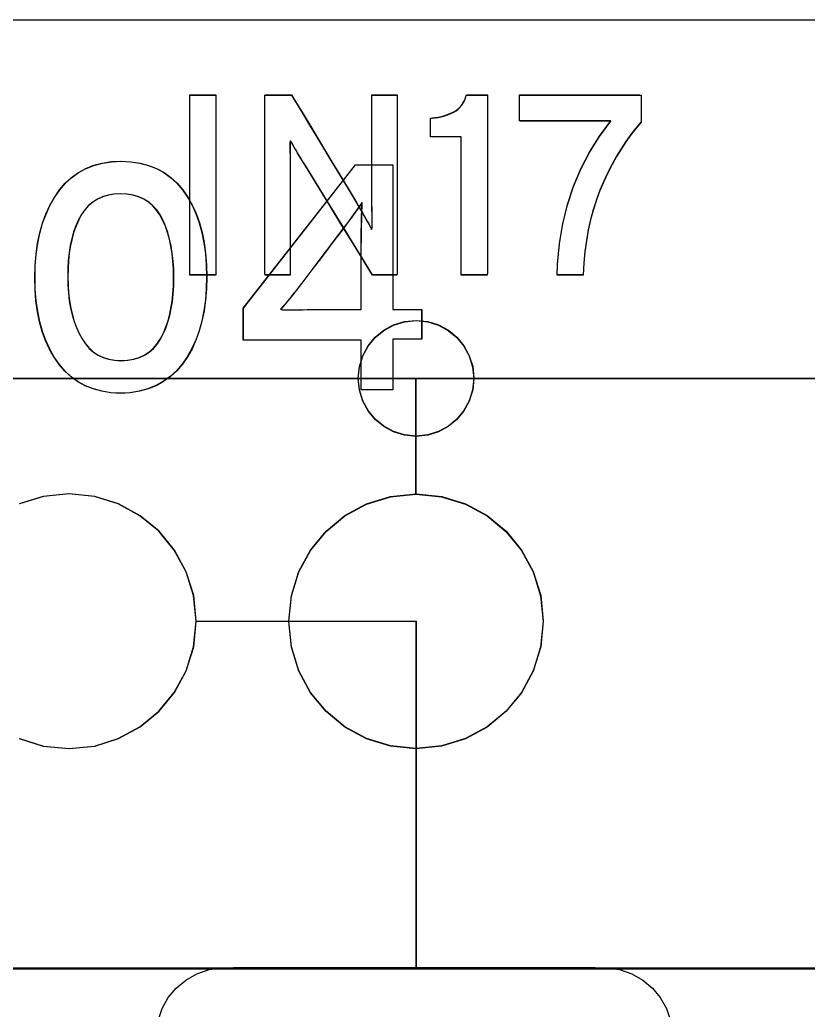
# Model space of a CAD drawing. Extents: x 1 to 47.7, y 0.2 to 35.
# Drawn here: x 39.8002 to 40.141, y 11.9169 to 12.3447 of the extents above; entities that cross this region are included whole.
import ezdxf

# ---------------------------------------------------------------- set-up
doc = ezdxf.new("R2010")
doc.units = 0
doc.header["$MEASUREMENT"] = 0
for name, color, linetype in [('5_1___24__TARGET_LEDS___12', 7, 'CONTINUOUS'), ('6_1__EMPTY_IO_BOARD_POSITI', 7, 'CONTINUOUS'), ('6_2___8__INDEPENDENT_INPUT', 7, 'CONTINUOUS'), ('6_3___8__OPTOISO_INDEPENDE', 7, 'CONTINUOUS'), ('6_4___24__OPTOISO_INDEPEND', 7, 'CONTINUOUS'), ('6_5___8__INDEPENDENT_INPUT', 7, 'CONTINUOUS'), ('6_6___8__INDEPENDENT_INPUT', 7, 'CONTINUOUS'), ('6_7___8__OPTOISO_INDEPENDE', 7, 'CONTINUOUS'), ('6_8___8__OPTOISO_INDEPENDE', 7, 'CONTINUOUS'), ('7_0_____DWG', 7, 'CONTINUOUS')]:
    doc.layers.add(name, color=color, linetype=linetype)

msp = doc.modelspace()

# ---------------------------------------------------------------- linework, layer by layer
at = {"layer": '5_1___24__TARGET_LEDS___12'}
for points in [[(39.87362, 12.2345), (39.87362, 12.31225), (39.8849, 12.31225), (39.8849, 12.2345), (39.87362, 12.2345)], [(39.67144, 12.1398), (39.67144, 12.18979), (39.97143, 12.18979)], [(39.97143, 12.1398), (39.97143, 12.18979), (40.27143, 12.18977)], [(39.97143, 12.0298), (39.97143, 11.93517)], [(41.34667, 11.93513), (41.22086, 11.93513), (41.09103, 11.93513), (40.95765, 11.93513), (40.82115, 11.93513), (40.68197, 11.93513), (40.54057, 11.93513), (40.25287, 11.93513), (39.96161, 11.93513), (39.67035, 11.93513), (39.38265, 11.93513)], [(39.86001, 11.91245), (39.86173, 11.91763), (39.86436, 11.92235), (39.86781, 11.92648), (39.87196, 11.92994), (39.87671, 11.93262), (39.88197, 11.93443), (39.88762, 11.93527), (39.8926, 11.93531), (39.90676, 11.93531), (39.92908, 11.93531), (39.9563, 11.93531), (39.98515, 11.93531), (40.01236, 11.93531), (40.03468, 11.93531), (40.04884, 11.93531), (40.05382, 11.93527), (40.05947, 11.93443), (40.06473, 11.93262), (40.06948, 11.92994), (40.07363, 11.92648), (40.07707, 11.92235), (40.0797, 11.91763), (40.08142, 11.91245)]]:
    msp.add_lwpolyline(points, dxfattribs=at)
for points in [[(39.95261, 12.2345), (39.95151, 12.23628), (39.94859, 12.24103), (39.94439, 12.24786), (39.93944, 12.2559), (39.9343, 12.26424), (39.92952, 12.27202), (39.92562, 12.27835), (39.92317, 12.28234), (39.92238, 12.28363), (39.92165, 12.28484), (39.92094, 12.28603), (39.92026, 12.28717), (39.9196, 12.28829), (39.91896, 12.28937), (39.91835, 12.29042), (39.91776, 12.29143), (39.9172, 12.29241), (39.91697, 12.29178), (39.91697, 12.28991), (39.91697, 12.28798), (39.91698, 12.28599), (39.91699, 12.28394), (39.91701, 12.28183), (39.91702, 12.27966), (39.91704, 12.27743), (39.91707, 12.27514), (39.91707, 12.27371), (39.91707, 12.2701), (39.91707, 12.26465), (39.91707, 12.25811), (39.91707, 12.2512), (39.91707, 12.24466), (39.91707, 12.23922), (39.91707, 12.2356), (39.91706, 12.2345), (39.91656, 12.2345), (39.91541, 12.2345), (39.91383, 12.2345), (39.912, 12.2345), (39.91013, 12.2345), (39.90841, 12.2345), (39.90705, 12.2345), (39.90625, 12.2345), (39.90611, 12.23505), (39.90611, 12.24009), (39.90611, 12.24925), (39.90611, 12.26114), (39.90611, 12.27433), (39.90611, 12.28743), (39.90611, 12.29901), (39.90611, 12.30767), (39.90611, 12.312), (39.90633, 12.31225), (39.90728, 12.31225), (39.90877, 12.31225), (39.91061, 12.31225), (39.91258, 12.31225), (39.91448, 12.31225), (39.91609, 12.31225), (39.91721, 12.31225), (39.91763, 12.31225), (39.91867, 12.31052), (39.92146, 12.3059), (39.92547, 12.29925), (39.93018, 12.29143), (39.93508, 12.28331), (39.93965, 12.27574), (39.94336, 12.26958), (39.9457, 12.2657), (39.9465, 12.26438), (39.94734, 12.26293), (39.94814, 12.26154), (39.94892, 12.26019), (39.94965, 12.2589), (39.95036, 12.25766), (39.95102, 12.25646), (39.95166, 12.25532), (39.95226, 12.25422), (39.95249, 12.25485), (39.95247, 12.25678), (39.95245, 12.25876), (39.95243, 12.26079), (39.95242, 12.26289), (39.95241, 12.26503), (39.9524, 12.26723), (39.95239, 12.26948), (39.95239, 12.27179), (39.95239, 12.27321), (39.95239, 12.27681), (39.95239, 12.28223), (39.95239, 12.28875), (39.95239, 12.29562), (39.95239, 12.30214), (39.95239, 12.30756), (39.95239, 12.31116), (39.9524, 12.31225), (39.95291, 12.31225), (39.95405, 12.31225), (39.95564, 12.31225), (39.95747, 12.31225), (39.95934, 12.31225), (39.96105, 12.31225), (39.96241, 12.31225), (39.96322, 12.31225), (39.96335, 12.3117), (39.96335, 12.30667), (39.96335, 12.2975), (39.96335, 12.28561), (39.96335, 12.27242), (39.96335, 12.25933), (39.96335, 12.24774), (39.96335, 12.23908), (39.96335, 12.23475), (39.96315, 12.2345), (39.96227, 12.2345), (39.96087, 12.2345), (39.95916, 12.2345), (39.95732, 12.2345), (39.95555, 12.2345), (39.95405, 12.2345), (39.953, 12.2345)], [(39.99102, 12.2345), (39.99102, 12.23679), (39.99102, 12.24285), (39.99102, 12.25154), (39.99102, 12.26169), (39.99102, 12.27213), (39.99102, 12.28169), (39.99102, 12.28921), (39.99102, 12.29353), (39.99089, 12.29413), (39.98992, 12.29413), (39.98824, 12.29413), (39.9861, 12.29413), (39.98376, 12.29413), (39.98149, 12.29413), (39.97954, 12.29413), (39.97819, 12.29413), (39.97767, 12.29413), (39.97767, 12.29444), (39.97767, 12.29525), (39.97767, 12.29642), (39.97767, 12.29779), (39.97767, 12.29919), (39.97767, 12.30048), (39.97767, 12.3015), (39.97767, 12.30208), (39.97837, 12.30222), (39.97972, 12.30237), (39.98102, 12.30258), (39.98228, 12.30284), (39.98349, 12.30315), (39.98465, 12.30352), (39.98577, 12.30393), (39.98684, 12.3044), (39.98786, 12.30492), (39.98881, 12.30549), (39.98967, 12.30613), (39.99045, 12.30685), (39.99114, 12.30766), (39.99174, 12.30854), (39.99226, 12.3095), (39.99269, 12.31054), (39.99304, 12.31166), (39.99327, 12.31225), (39.99393, 12.31225), (39.99508, 12.31225), (39.99655, 12.31225), (39.99814, 12.31225), (39.9997, 12.31225), (40.00103, 12.31225), (40.00196, 12.31225), (40.00231, 12.31225), (40.00231, 12.30927), (40.00231, 12.30136), (40.00231, 12.29003), (40.00231, 12.2768), (40.00231, 12.26319), (40.00231, 12.25072), (40.00231, 12.24091), (40.00231, 12.23528), (40.00219, 12.2345), (40.00138, 12.2345), (39.99995, 12.2345), (39.99814, 12.2345), (39.99617, 12.2345), (39.99425, 12.2345), (39.9926, 12.2345), (39.99145, 12.2345)], [(40.06878, 12.30048), (40.06649, 12.29783), (40.06427, 12.29501), (40.06214, 12.29205), (40.06008, 12.28893), (40.0581, 12.28565), (40.0562, 12.28222), (40.05437, 12.27864), (40.05263, 12.2749), (40.05096, 12.27099), (40.04944, 12.26692), (40.0481, 12.26271), (40.04693, 12.25836), (40.04593, 12.25386), (40.04511, 12.24923), (40.04447, 12.24446), (40.044, 12.23955), (40.0437, 12.2345), (40.04327, 12.2345), (40.04211, 12.2345), (40.04045, 12.2345), (40.03851, 12.2345), (40.03651, 12.2345), (40.03468, 12.2345), (40.03325, 12.2345), (40.03242, 12.2345), (40.03255, 12.23908), (40.03345, 12.24797), (40.03492, 12.25654), (40.03695, 12.26478), (40.03955, 12.27268), (40.04272, 12.28025), (40.04646, 12.28749), (40.05077, 12.2944), (40.05564, 12.30097), (40.05413, 12.30097), (40.05011, 12.30097), (40.04436, 12.30097), (40.03764, 12.30097), (40.03073, 12.30097), (40.0244, 12.30097), (40.01942, 12.30097), (40.01656, 12.30097), (40.01617, 12.30108), (40.01617, 12.3019), (40.01617, 12.30332), (40.01617, 12.30513), (40.01617, 12.30711), (40.01617, 12.30903), (40.01617, 12.31067), (40.01617, 12.31182), (40.01617, 12.31225), (40.01818, 12.31225), (40.02354, 12.31225), (40.0312, 12.31225), (40.04016, 12.31225), (40.04936, 12.31225), (40.0578, 12.31225), (40.06444, 12.31225), (40.06826, 12.31225), (40.06878, 12.31213), (40.06878, 12.31128), (40.06878, 12.30979), (40.06878, 12.30791), (40.06878, 12.30585), (40.06878, 12.30385), (40.06878, 12.30213), (40.06878, 12.30093)], [(39.99645, 12.18979), (39.99594, 12.18475), (39.99448, 12.18005), (39.99217, 12.17581), (39.98912, 12.17211), (39.98542, 12.16906), (39.98118, 12.16675), (39.97649, 12.1653), (39.97146, 12.16479), (39.96642, 12.1653), (39.96172, 12.16675), (39.95747, 12.16906), (39.95377, 12.17211), (39.95072, 12.17581), (39.94841, 12.18005), (39.94696, 12.18475), (39.94645, 12.18979), (39.94696, 12.19482), (39.94841, 12.19952), (39.95072, 12.20376), (39.95377, 12.20746), (39.95747, 12.21051), (39.96172, 12.21282), (39.96642, 12.21427), (39.97146, 12.21478), (39.97649, 12.21427), (39.98118, 12.21282), (39.98542, 12.21051), (39.98912, 12.20746), (39.99217, 12.20376), (39.99448, 12.19952), (39.99594, 12.19482)], [(40.02645, 12.08482), (40.02533, 12.07373), (40.02213, 12.06341), (40.01706, 12.05406), (40.01035, 12.04592), (40.00221, 12.0392), (39.99286, 12.03413), (39.98253, 12.03092), (39.97143, 12.0298), (39.96035, 12.03092), (39.95003, 12.03413), (39.94069, 12.0392), (39.93255, 12.04592), (39.92584, 12.05406), (39.92077, 12.06341), (39.91757, 12.07373), (39.91645, 12.08482), (39.91757, 12.0959), (39.92077, 12.10622), (39.92584, 12.11556), (39.93255, 12.12369), (39.94069, 12.13041), (39.95003, 12.13548), (39.96035, 12.13869), (39.97143, 12.1398), (39.98253, 12.13869), (39.99286, 12.13548), (40.00221, 12.13041), (40.01035, 12.12369), (40.01706, 12.11556), (40.02213, 12.10622), (40.02533, 12.0959)]]:
    msp.add_lwpolyline(points, close=True, dxfattribs=at)
at = {"layer": '6_1__EMPTY_IO_BOARD_POSITI'}
msp.add_lwpolyline([(39.41772, 11.93472), (39.6197, 11.93472), (40.02874, 11.93472), (40.43638, 11.93472), (40.6366, 11.93472), (40.8328, 11.93472), (41.02374, 11.93472), (41.2082, 11.93472), (41.29762, 11.93472)], dxfattribs=at)
at = {"layer": '6_2___8__INDEPENDENT_INPUT'}
for points in [[(39.881, 12.2337), (39.88086, 12.22856), (39.88047, 12.22365), (39.87982, 12.21898), (39.87891, 12.21455), (39.87774, 12.21035), (39.87631, 12.2064), (39.87462, 12.20268), (39.87267, 12.19921), (39.87045, 12.19598), (39.86798, 12.19309), (39.86526, 12.19059), (39.86229, 12.18845), (39.85907, 12.18669), (39.85561, 12.1853), (39.8519, 12.18429), (39.84794, 12.18365), (39.84374, 12.18338), (39.83957, 12.18365), (39.83566, 12.18428), (39.83198, 12.18529), (39.82855, 12.18666), (39.82537, 12.1884), (39.82242, 12.19052), (39.81973, 12.193), (39.81727, 12.19586), (39.81506, 12.19904), (39.81311, 12.20247), (39.81142, 12.20614), (39.80999, 12.21007), (39.80882, 12.21424), (39.80791, 12.21866), (39.80726, 12.22334), (39.80687, 12.22826), (39.80674, 12.23343), (39.80687, 12.23859), (39.80726, 12.24352), (39.80793, 12.2482), (39.80885, 12.25264), (39.81004, 12.25684), (39.81149, 12.2608), (39.81321, 12.26452), (39.81518, 12.268), (39.81742, 12.27123), (39.8199, 12.27413), (39.82262, 12.27663), (39.82559, 12.27876), (39.82879, 12.28051), (39.83223, 12.28188), (39.83591, 12.28286), (39.83983, 12.28346), (39.84399, 12.28368), (39.8482, 12.28344), (39.85215, 12.28282), (39.85585, 12.28183), (39.8593, 12.28047), (39.8625, 12.27874), (39.86545, 12.27664), (39.86815, 12.27418), (39.87059, 12.27134), (39.87278, 12.26816), (39.8747, 12.26472), (39.87637, 12.26103), (39.87778, 12.25709), (39.87894, 12.25291), (39.87984, 12.24848), (39.88048, 12.2438), (39.88087, 12.23888)], [(39.86675, 12.23343), (39.86668, 12.23705), (39.86646, 12.24051), (39.8661, 12.24383), (39.86559, 12.24699), (39.86493, 12.25), (39.86413, 12.25285), (39.86319, 12.25556), (39.86209, 12.25811), (39.86083, 12.26048), (39.85937, 12.26259), (39.85772, 12.26441), (39.85587, 12.26597), (39.85383, 12.26724), (39.8516, 12.26824), (39.84917, 12.26897), (39.84655, 12.26941), (39.84374, 12.26959), (39.84097, 12.26942), (39.83839, 12.26897), (39.836, 12.26826), (39.83379, 12.26727), (39.83178, 12.26601), (39.82996, 12.26448), (39.82833, 12.26268), (39.82689, 12.2606), (39.82562, 12.25827), (39.8245, 12.25578), (39.82354, 12.25311), (39.82273, 12.25029), (39.82207, 12.2473), (39.82157, 12.24415), (39.82122, 12.24083), (39.82102, 12.23735), (39.82098, 12.2337), (39.82105, 12.2301), (39.82128, 12.22666), (39.82166, 12.22337), (39.8222, 12.22024), (39.82288, 12.21726), (39.82372, 12.21445), (39.82472, 12.21178), (39.82587, 12.20928), (39.82715, 12.20689), (39.82861, 12.20471), (39.83025, 12.20282), (39.83208, 12.20121), (39.83409, 12.1999), (39.83629, 12.19886), (39.83867, 12.19812), (39.84124, 12.19766), (39.84399, 12.19748), (39.84681, 12.19766), (39.84942, 12.19811), (39.85184, 12.19885), (39.85406, 12.19987), (39.85609, 12.20117), (39.85791, 12.20275), (39.85955, 12.20462), (39.86098, 12.20677), (39.86221, 12.20913), (39.86328, 12.21161), (39.8642, 12.21424), (39.86498, 12.21704), (39.86562, 12.22), (39.86611, 12.22312), (39.86647, 12.2264), (39.86668, 12.22983)], [(39.94819, 12.26577), (39.9474, 12.26464), (39.94655, 12.26345), (39.94564, 12.26219), (39.94468, 12.26087), (39.94366, 12.25948), (39.94258, 12.25802), (39.94145, 12.25651), (39.94025, 12.25492), (39.93949, 12.25391), (39.93807, 12.25204), (39.93569, 12.24891), (39.93272, 12.24499), (39.92952, 12.24076), (39.92644, 12.2367), (39.92386, 12.23329), (39.92213, 12.23101), (39.92143, 12.2301), (39.92027, 12.22858), (39.91913, 12.22712), (39.91803, 12.22573), (39.91696, 12.2244), (39.91592, 12.22314), (39.91491, 12.22195), (39.91394, 12.22082), (39.913, 12.21975), (39.91384, 12.21946), (39.91544, 12.21946), (39.91711, 12.21947), (39.91885, 12.21948), (39.92065, 12.2195), (39.92251, 12.21952), (39.92444, 12.21954), (39.92643, 12.21957), (39.92796, 12.21959), (39.92914, 12.21959), (39.93149, 12.21959), (39.93461, 12.21959), (39.9381, 12.21959), (39.94156, 12.21959), (39.94459, 12.21959), (39.9468, 12.21959), (39.94778, 12.21959), (39.94779, 12.22041), (39.94779, 12.22312), (39.94779, 12.22717), (39.94779, 12.23198), (39.94779, 12.23701), (39.94779, 12.24166), (39.94779, 12.24539), (39.94779, 12.24761), (39.94781, 12.24903), (39.94785, 12.25141), (39.94789, 12.25372), (39.94793, 12.25594), (39.94798, 12.25807), (39.94803, 12.26012), (39.94808, 12.26209), (39.94813, 12.26397)]]:
    msp.add_lwpolyline(points, close=True, dxfattribs=at)
for points in [[(39.96149, 12.20678), (39.96149, 12.18494), (39.94779, 12.18494), (39.94779, 12.20631), (39.89682, 12.20631), (39.89682, 12.22021), (39.94534, 12.28212), (39.96149, 12.28212), (39.96149, 12.21959), (39.97396, 12.21959), (39.97396, 12.20678), (39.96149, 12.20678)], [(39.80004, 12.03424), (39.81036, 12.03103), (39.82144, 12.02991), (39.83252, 12.03103), (39.84285, 12.03424), (39.8522, 12.03931), (39.86034, 12.04602), (39.86706, 12.05416), (39.87213, 12.0635), (39.87533, 12.07383), (39.87645, 12.08491), (39.87533, 12.096), (39.87213, 12.10633), (39.86706, 12.11567), (39.86034, 12.12381), (39.8522, 12.13052), (39.84285, 12.13559), (39.83252, 12.1388), (39.82144, 12.13991), (39.81036, 12.1388), (39.80004, 12.13559)], [(39.87645, 12.08491), (39.97145, 12.08491), (39.97145, 11.93527)], [(41.34667, 11.93513), (41.22086, 11.93513), (41.09103, 11.93513), (40.95765, 11.93513), (40.82115, 11.93513), (40.68197, 11.93513), (40.54057, 11.93513), (40.25287, 11.93513), (39.96161, 11.93513), (39.67035, 11.93513), (39.38265, 11.93513)], [(39.86001, 11.91245), (39.86173, 11.91763), (39.86436, 11.92235), (39.86781, 11.92648), (39.87196, 11.92994), (39.87671, 11.93262), (39.88197, 11.93443), (39.88762, 11.93527), (39.8926, 11.93531), (39.90676, 11.93531), (39.92908, 11.93531), (39.9563, 11.93531), (39.98515, 11.93531), (40.01236, 11.93531), (40.03468, 11.93531), (40.04884, 11.93531), (40.05382, 11.93527), (40.05947, 11.93443), (40.06473, 11.93262), (40.06948, 11.92994), (40.07363, 11.92648), (40.07707, 11.92235), (40.0797, 11.91763), (40.08142, 11.91245)]]:
    msp.add_lwpolyline(points, dxfattribs=at)
at = {"layer": '6_3___8__OPTOISO_INDEPENDE'}
for points in [[(39.881, 12.2337), (39.88086, 12.22856), (39.88047, 12.22365), (39.87982, 12.21898), (39.87891, 12.21455), (39.87774, 12.21035), (39.87631, 12.2064), (39.87462, 12.20268), (39.87267, 12.19921), (39.87045, 12.19598), (39.86798, 12.19309), (39.86526, 12.19059), (39.86229, 12.18845), (39.85907, 12.18669), (39.85561, 12.1853), (39.8519, 12.18429), (39.84794, 12.18365), (39.84374, 12.18338), (39.83957, 12.18365), (39.83566, 12.18428), (39.83198, 12.18529), (39.82855, 12.18666), (39.82537, 12.1884), (39.82242, 12.19052), (39.81973, 12.193), (39.81727, 12.19586), (39.81506, 12.19904), (39.81311, 12.20247), (39.81142, 12.20614), (39.80999, 12.21007), (39.80882, 12.21424), (39.80791, 12.21866), (39.80726, 12.22334), (39.80687, 12.22826), (39.80674, 12.23343), (39.80687, 12.23859), (39.80726, 12.24352), (39.80793, 12.2482), (39.80885, 12.25264), (39.81004, 12.25684), (39.81149, 12.2608), (39.81321, 12.26452), (39.81518, 12.268), (39.81742, 12.27123), (39.8199, 12.27413), (39.82262, 12.27663), (39.82559, 12.27876), (39.82879, 12.28051), (39.83223, 12.28188), (39.83591, 12.28286), (39.83983, 12.28346), (39.84399, 12.28368), (39.8482, 12.28344), (39.85215, 12.28282), (39.85585, 12.28183), (39.8593, 12.28047), (39.8625, 12.27874), (39.86545, 12.27664), (39.86815, 12.27418), (39.87059, 12.27134), (39.87278, 12.26816), (39.8747, 12.26472), (39.87637, 12.26103), (39.87778, 12.25709), (39.87894, 12.25291), (39.87984, 12.24848), (39.88048, 12.2438), (39.88087, 12.23888)], [(39.86675, 12.23343), (39.86668, 12.23705), (39.86646, 12.24051), (39.8661, 12.24383), (39.86559, 12.24699), (39.86493, 12.25), (39.86413, 12.25285), (39.86319, 12.25556), (39.86209, 12.25811), (39.86083, 12.26048), (39.85937, 12.26259), (39.85772, 12.26441), (39.85587, 12.26597), (39.85383, 12.26724), (39.8516, 12.26824), (39.84917, 12.26897), (39.84655, 12.26941), (39.84374, 12.26959), (39.84097, 12.26942), (39.83839, 12.26897), (39.836, 12.26826), (39.83379, 12.26727), (39.83178, 12.26601), (39.82996, 12.26448), (39.82833, 12.26268), (39.82689, 12.2606), (39.82562, 12.25827), (39.8245, 12.25578), (39.82354, 12.25311), (39.82273, 12.25029), (39.82207, 12.2473), (39.82157, 12.24415), (39.82122, 12.24083), (39.82102, 12.23735), (39.82098, 12.2337), (39.82105, 12.2301), (39.82128, 12.22666), (39.82166, 12.22337), (39.8222, 12.22024), (39.82288, 12.21726), (39.82372, 12.21445), (39.82472, 12.21178), (39.82587, 12.20928), (39.82715, 12.20689), (39.82861, 12.20471), (39.83025, 12.20282), (39.83208, 12.20121), (39.83409, 12.1999), (39.83629, 12.19886), (39.83867, 12.19812), (39.84124, 12.19766), (39.84399, 12.19748), (39.84681, 12.19766), (39.84942, 12.19811), (39.85184, 12.19885), (39.85406, 12.19987), (39.85609, 12.20117), (39.85791, 12.20275), (39.85955, 12.20462), (39.86098, 12.20677), (39.86221, 12.20913), (39.86328, 12.21161), (39.8642, 12.21424), (39.86498, 12.21704), (39.86562, 12.22), (39.86611, 12.22312), (39.86647, 12.2264), (39.86668, 12.22983)], [(39.94819, 12.26577), (39.9474, 12.26464), (39.94655, 12.26345), (39.94564, 12.26219), (39.94468, 12.26087), (39.94366, 12.25948), (39.94258, 12.25802), (39.94145, 12.25651), (39.94025, 12.25492), (39.93949, 12.25391), (39.93807, 12.25204), (39.93569, 12.24891), (39.93272, 12.24499), (39.92952, 12.24076), (39.92644, 12.2367), (39.92386, 12.23329), (39.92213, 12.23101), (39.92143, 12.2301), (39.92027, 12.22858), (39.91913, 12.22712), (39.91803, 12.22573), (39.91696, 12.2244), (39.91592, 12.22314), (39.91491, 12.22195), (39.91394, 12.22082), (39.913, 12.21975), (39.91384, 12.21946), (39.91544, 12.21946), (39.91711, 12.21947), (39.91885, 12.21948), (39.92065, 12.2195), (39.92251, 12.21952), (39.92444, 12.21954), (39.92643, 12.21957), (39.92796, 12.21959), (39.92914, 12.21959), (39.93149, 12.21959), (39.93461, 12.21959), (39.9381, 12.21959), (39.94156, 12.21959), (39.94459, 12.21959), (39.9468, 12.21959), (39.94778, 12.21959), (39.94779, 12.22041), (39.94779, 12.22312), (39.94779, 12.22717), (39.94779, 12.23198), (39.94779, 12.23701), (39.94779, 12.24166), (39.94779, 12.24539), (39.94779, 12.24761), (39.94781, 12.24903), (39.94785, 12.25141), (39.94789, 12.25372), (39.94793, 12.25594), (39.94798, 12.25807), (39.94803, 12.26012), (39.94808, 12.26209), (39.94813, 12.26397)]]:
    msp.add_lwpolyline(points, close=True, dxfattribs=at)
for points in [[(39.96149, 12.20678), (39.96149, 12.18494), (39.94779, 12.18494), (39.94779, 12.20631), (39.89682, 12.20631), (39.89682, 12.22021), (39.94534, 12.28212), (39.96149, 12.28212), (39.96149, 12.21959), (39.97396, 12.21959), (39.97396, 12.20678), (39.96149, 12.20678)], [(39.80004, 12.03424), (39.81036, 12.03103), (39.82144, 12.02991), (39.83252, 12.03103), (39.84285, 12.03424), (39.8522, 12.03931), (39.86034, 12.04602), (39.86706, 12.05416), (39.87213, 12.0635), (39.87533, 12.07383), (39.87645, 12.08491), (39.87533, 12.096), (39.87213, 12.10633), (39.86706, 12.11567), (39.86034, 12.12381), (39.8522, 12.13052), (39.84285, 12.13559), (39.83252, 12.1388), (39.82144, 12.13991), (39.81036, 12.1388), (39.80004, 12.13559)], [(39.87645, 12.08491), (39.97145, 12.08491), (39.97145, 11.93527)], [(41.34667, 11.93513), (41.22086, 11.93513), (41.09103, 11.93513), (40.95765, 11.93513), (40.82115, 11.93513), (40.68197, 11.93513), (40.54057, 11.93513), (40.25287, 11.93513), (39.96161, 11.93513), (39.67035, 11.93513), (39.38265, 11.93513)], [(39.86001, 11.91245), (39.86173, 11.91763), (39.86436, 11.92235), (39.86781, 11.92648), (39.87196, 11.92994), (39.87671, 11.93262), (39.88197, 11.93443), (39.88762, 11.93527), (39.8926, 11.93531), (39.90676, 11.93531), (39.92908, 11.93531), (39.9563, 11.93531), (39.98515, 11.93531), (40.01236, 11.93531), (40.03468, 11.93531), (40.04884, 11.93531), (40.05382, 11.93527), (40.05947, 11.93443), (40.06473, 11.93262), (40.06948, 11.92994), (40.07363, 11.92648), (40.07707, 11.92235), (40.0797, 11.91763), (40.08142, 11.91245)]]:
    msp.add_lwpolyline(points, dxfattribs=at)
at = {"layer": '6_4___24__OPTOISO_INDEPEND'}
for points in [[(39.87363, 12.23463), (39.87363, 12.31238), (39.88491, 12.31238), (39.88491, 12.23463), (39.87363, 12.23463)], [(39.67145, 12.13994), (39.67145, 12.18992), (39.97145, 12.18992)], [(39.97145, 12.13994), (39.97145, 12.18992), (40.27144, 12.1899)], [(39.97145, 12.02994), (39.97145, 11.93527)], [(41.34667, 11.93513), (41.22086, 11.93513), (41.09103, 11.93513), (40.95765, 11.93513), (40.82115, 11.93513), (40.68197, 11.93513), (40.54057, 11.93513), (40.25287, 11.93513), (39.96161, 11.93513), (39.67035, 11.93513), (39.38265, 11.93513)], [(39.86001, 11.91245), (39.86173, 11.91763), (39.86436, 11.92235), (39.86781, 11.92648), (39.87196, 11.92994), (39.87671, 11.93262), (39.88197, 11.93443), (39.88762, 11.93527), (39.8926, 11.93531), (39.90676, 11.93531), (39.92908, 11.93531), (39.9563, 11.93531), (39.98515, 11.93531), (40.01236, 11.93531), (40.03468, 11.93531), (40.04884, 11.93531), (40.05382, 11.93527), (40.05947, 11.93443), (40.06473, 11.93262), (40.06948, 11.92994), (40.07363, 11.92648), (40.07707, 11.92235), (40.0797, 11.91763), (40.08142, 11.91245)]]:
    msp.add_lwpolyline(points, dxfattribs=at)
for points in [[(39.95262, 12.23463), (39.95153, 12.23641), (39.94861, 12.24116), (39.9444, 12.24799), (39.93946, 12.25602), (39.93432, 12.26437), (39.92953, 12.27215), (39.92564, 12.27848), (39.92318, 12.28247), (39.92239, 12.28375), (39.92166, 12.28497), (39.92095, 12.28615), (39.92027, 12.2873), (39.91961, 12.28842), (39.91898, 12.2895), (39.91836, 12.29054), (39.91778, 12.29156), (39.91721, 12.29253), (39.91698, 12.2919), (39.91698, 12.29003), (39.91699, 12.2881), (39.91699, 12.28611), (39.917, 12.28406), (39.91702, 12.28196), (39.91704, 12.27979), (39.91706, 12.27756), (39.91708, 12.27527), (39.91709, 12.27384), (39.91709, 12.27022), (39.91709, 12.26478), (39.91709, 12.25824), (39.91709, 12.25133), (39.91709, 12.24479), (39.91709, 12.23934), (39.91709, 12.23573), (39.91708, 12.23463), (39.91657, 12.23463), (39.91543, 12.23463), (39.91384, 12.23463), (39.91201, 12.23463), (39.91014, 12.23463), (39.90843, 12.23463), (39.90707, 12.23463), (39.90626, 12.23463), (39.90613, 12.23518), (39.90613, 12.24022), (39.90613, 12.24938), (39.90613, 12.26127), (39.90613, 12.27446), (39.90613, 12.28755), (39.90613, 12.29914), (39.90613, 12.3078), (39.90613, 12.31213), (39.90635, 12.31238), (39.90729, 12.31238), (39.90878, 12.31238), (39.91062, 12.31238), (39.91259, 12.31238), (39.91449, 12.31238), (39.9161, 12.31238), (39.91722, 12.31238), (39.91764, 12.31238), (39.91869, 12.31065), (39.92147, 12.30603), (39.92548, 12.29938), (39.9302, 12.29156), (39.9351, 12.28344), (39.93966, 12.27587), (39.94338, 12.26971), (39.94572, 12.26583), (39.94651, 12.2645), (39.94735, 12.26306), (39.94816, 12.26167), (39.94893, 12.26032), (39.94967, 12.25903), (39.95037, 12.25779), (39.95104, 12.25659), (39.95167, 12.25545), (39.95227, 12.25436), (39.9525, 12.25498), (39.95248, 12.25691), (39.95246, 12.25889), (39.95245, 12.26093), (39.95243, 12.26302), (39.95242, 12.26516), (39.95241, 12.26736), (39.95241, 12.26961), (39.95241, 12.27192), (39.95241, 12.27335), (39.95241, 12.27695), (39.95241, 12.28237), (39.95241, 12.28888), (39.95241, 12.29576), (39.95241, 12.30227), (39.95241, 12.30769), (39.95241, 12.31129), (39.95241, 12.31238), (39.95292, 12.31238), (39.95407, 12.31238), (39.95565, 12.31238), (39.95748, 12.31238), (39.95935, 12.31238), (39.96107, 12.31238), (39.96242, 12.31238), (39.96323, 12.31238), (39.96337, 12.31183), (39.96337, 12.30679), (39.96337, 12.29763), (39.96337, 12.28574), (39.96337, 12.27255), (39.96337, 12.25946), (39.96337, 12.24787), (39.96337, 12.23921), (39.96337, 12.23488), (39.96316, 12.23463), (39.96228, 12.23463), (39.96089, 12.23463), (39.95917, 12.23463), (39.95734, 12.23463), (39.95557, 12.23463), (39.95406, 12.23463), (39.95302, 12.23463)], [(39.99103, 12.23463), (39.99103, 12.23691), (39.99103, 12.24298), (39.99103, 12.25167), (39.99103, 12.26182), (39.99103, 12.27225), (39.99103, 12.28182), (39.99103, 12.28934), (39.99103, 12.29366), (39.9909, 12.29426), (39.98993, 12.29426), (39.98825, 12.29426), (39.98611, 12.29426), (39.98377, 12.29426), (39.9815, 12.29426), (39.97956, 12.29426), (39.9782, 12.29426), (39.97769, 12.29426), (39.97769, 12.29456), (39.97769, 12.29538), (39.97769, 12.29655), (39.97769, 12.29792), (39.97769, 12.29932), (39.97769, 12.30061), (39.97769, 12.30162), (39.97769, 12.30221), (39.97838, 12.30234), (39.97973, 12.3025), (39.98103, 12.30271), (39.98229, 12.30297), (39.9835, 12.30328), (39.98466, 12.30365), (39.98578, 12.30406), (39.98685, 12.30453), (39.98787, 12.30505), (39.98882, 12.30562), (39.98968, 12.30626), (39.99046, 12.30698), (39.99115, 12.30779), (39.99176, 12.30867), (39.99227, 12.30963), (39.99271, 12.31067), (39.99305, 12.31179), (39.99328, 12.31238), (39.99394, 12.31238), (39.9951, 12.31238), (39.99656, 12.31238), (39.99816, 12.31238), (39.99971, 12.31238), (40.00104, 12.31238), (40.00197, 12.31238), (40.00232, 12.31238), (40.00232, 12.3094), (40.00232, 12.30149), (40.00232, 12.29016), (40.00232, 12.27693), (40.00232, 12.26332), (40.00232, 12.25085), (40.00232, 12.24104), (40.00232, 12.23541), (40.00221, 12.23463), (40.00139, 12.23463), (39.99997, 12.23463), (39.99816, 12.23463), (39.99618, 12.23463), (39.99426, 12.23463), (39.99261, 12.23463), (39.99147, 12.23463)], [(40.06879, 12.30061), (40.0665, 12.29795), (40.06429, 12.29514), (40.06215, 12.29218), (40.06009, 12.28906), (40.05811, 12.28578), (40.05621, 12.28235), (40.05439, 12.27877), (40.05264, 12.27503), (40.05097, 12.27112), (40.04945, 12.26705), (40.04811, 12.26283), (40.04694, 12.25848), (40.04594, 12.25399), (40.04512, 12.24936), (40.04448, 12.24459), (40.04401, 12.23968), (40.04371, 12.23463), (40.04328, 12.23463), (40.04212, 12.23463), (40.04046, 12.23463), (40.03852, 12.23463), (40.03653, 12.23463), (40.0347, 12.23463), (40.03326, 12.23463), (40.03244, 12.23463), (40.03256, 12.23921), (40.03346, 12.2481), (40.03493, 12.25667), (40.03697, 12.2649), (40.03957, 12.27281), (40.04274, 12.28038), (40.04647, 12.28762), (40.05078, 12.29452), (40.05565, 12.3011), (40.05414, 12.3011), (40.05012, 12.3011), (40.04437, 12.3011), (40.03766, 12.3011), (40.03075, 12.3011), (40.02442, 12.3011), (40.01943, 12.3011), (40.01657, 12.3011), (40.01618, 12.30121), (40.01618, 12.30203), (40.01618, 12.30345), (40.01618, 12.30526), (40.01618, 12.30724), (40.01618, 12.30916), (40.01618, 12.3108), (40.01618, 12.31195), (40.01618, 12.31238), (40.01819, 12.31238), (40.02355, 12.31238), (40.03122, 12.31238), (40.04017, 12.31238), (40.04938, 12.31238), (40.05782, 12.31238), (40.06446, 12.31238), (40.06827, 12.31238), (40.06879, 12.31226), (40.06879, 12.31141), (40.06879, 12.30992), (40.06879, 12.30804), (40.06879, 12.30598), (40.06879, 12.30397), (40.06879, 12.30226), (40.06879, 12.30106)], [(39.99646, 12.18992), (39.99595, 12.18488), (39.99449, 12.18019), (39.99219, 12.17594), (39.98914, 12.17224), (39.98544, 12.16919), (39.98119, 12.16688), (39.97651, 12.16543), (39.97148, 12.16492), (39.96643, 12.16543), (39.96173, 12.16688), (39.95748, 12.16919), (39.95378, 12.17224), (39.95073, 12.17594), (39.94843, 12.18019), (39.94697, 12.18488), (39.94647, 12.18992), (39.94697, 12.19495), (39.94843, 12.19965), (39.95073, 12.20389), (39.95378, 12.20759), (39.95748, 12.21064), (39.96173, 12.21295), (39.96643, 12.21441), (39.97148, 12.21491), (39.97651, 12.21441), (39.98119, 12.21295), (39.98544, 12.21064), (39.98914, 12.20759), (39.99219, 12.20389), (39.99449, 12.19965), (39.99595, 12.19495)], [(40.02646, 12.08495), (40.02534, 12.07386), (40.02214, 12.06354), (40.01707, 12.05419), (40.01036, 12.04605), (40.00222, 12.03933), (39.99287, 12.03426), (39.98254, 12.03105), (39.97145, 12.02994), (39.96036, 12.03105), (39.95004, 12.03426), (39.9407, 12.03933), (39.93256, 12.04605), (39.92585, 12.05419), (39.92078, 12.06354), (39.91758, 12.07386), (39.91646, 12.08495), (39.91758, 12.09603), (39.92078, 12.10635), (39.92585, 12.11569), (39.93256, 12.12382), (39.9407, 12.13054), (39.95004, 12.13561), (39.96036, 12.13882), (39.97145, 12.13994), (39.98254, 12.13882), (39.99287, 12.13561), (40.00222, 12.13054), (40.01036, 12.12382), (40.01707, 12.11569), (40.02214, 12.10635), (40.02534, 12.09603)]]:
    msp.add_lwpolyline(points, close=True, dxfattribs=at)
at = {"layer": '6_5___8__INDEPENDENT_INPUT'}
for points in [[(39.8809, 12.23372), (39.88077, 12.22857), (39.88038, 12.22366), (39.87973, 12.21899), (39.87882, 12.21456), (39.87765, 12.21037), (39.87622, 12.20641), (39.87453, 12.2027), (39.87257, 12.19922), (39.87036, 12.19599), (39.86788, 12.19311), (39.86516, 12.1906), (39.86219, 12.18847), (39.85898, 12.1867), (39.85551, 12.18532), (39.8518, 12.1843), (39.84785, 12.18366), (39.84364, 12.1834), (39.83948, 12.18366), (39.83556, 12.1843), (39.83189, 12.1853), (39.82846, 12.18667), (39.82527, 12.18842), (39.82233, 12.19053), (39.81963, 12.19302), (39.81718, 12.19587), (39.81497, 12.19905), (39.81302, 12.20248), (39.81132, 12.20616), (39.80989, 12.21008), (39.80872, 12.21425), (39.80781, 12.21868), (39.80716, 12.22335), (39.80677, 12.22827), (39.80664, 12.23345), (39.80677, 12.23861), (39.80717, 12.24353), (39.80783, 12.24821), (39.80876, 12.25265), (39.80994, 12.25685), (39.8114, 12.26081), (39.81311, 12.26453), (39.81509, 12.26801), (39.81733, 12.27125), (39.81981, 12.27414), (39.82253, 12.27665), (39.82549, 12.27878), (39.82869, 12.28052), (39.83214, 12.28189), (39.83582, 12.28287), (39.83974, 12.28348), (39.8439, 12.2837), (39.8481, 12.28345), (39.85205, 12.28283), (39.85576, 12.28184), (39.85921, 12.28048), (39.86241, 12.27876), (39.86535, 12.27666), (39.86805, 12.27419), (39.87049, 12.27135), (39.87268, 12.26817), (39.87461, 12.26473), (39.87628, 12.26104), (39.87769, 12.25711), (39.87885, 12.25293), (39.87974, 12.24849), (39.88039, 12.24382), (39.88077, 12.23889)], [(39.86666, 12.23345), (39.86659, 12.23706), (39.86637, 12.24053), (39.866, 12.24384), (39.86549, 12.247), (39.86484, 12.25001), (39.86404, 12.25287), (39.86309, 12.25557), (39.862, 12.25812), (39.86074, 12.26049), (39.85928, 12.2626), (39.85762, 12.26443), (39.85578, 12.26598), (39.85374, 12.26726), (39.8515, 12.26826), (39.84908, 12.26898), (39.84646, 12.26943), (39.84364, 12.2696), (39.84087, 12.26943), (39.83829, 12.26899), (39.8359, 12.26827), (39.8337, 12.26729), (39.83169, 12.26603), (39.82987, 12.2645), (39.82823, 12.26269), (39.82679, 12.26062), (39.82553, 12.25829), (39.82441, 12.25579), (39.82344, 12.25313), (39.82263, 12.2503), (39.82198, 12.24731), (39.82147, 12.24416), (39.82112, 12.24084), (39.82093, 12.23736), (39.82088, 12.23372), (39.82096, 12.23012), (39.82119, 12.22667), (39.82157, 12.22338), (39.8221, 12.22025), (39.82279, 12.21728), (39.82363, 12.21446), (39.82462, 12.2118), (39.82577, 12.20929), (39.82706, 12.2069), (39.82851, 12.20472), (39.83015, 12.20283), (39.83198, 12.20123), (39.83399, 12.19991), (39.83619, 12.19888), (39.83857, 12.19813), (39.84114, 12.19767), (39.8439, 12.1975), (39.84671, 12.19767), (39.84933, 12.19812), (39.85174, 12.19886), (39.85397, 12.19988), (39.85599, 12.20118), (39.85782, 12.20277), (39.85945, 12.20463), (39.86089, 12.20678), (39.86212, 12.20914), (39.86318, 12.21162), (39.8641, 12.21426), (39.86488, 12.21706), (39.86552, 12.22001), (39.86602, 12.22313), (39.86637, 12.22641), (39.86659, 12.22985)], [(39.94809, 12.26578), (39.9473, 12.26465), (39.94645, 12.26346), (39.94555, 12.2622), (39.94458, 12.26088), (39.94356, 12.25949), (39.94249, 12.25804), (39.94135, 12.25652), (39.94016, 12.25494), (39.93939, 12.25392), (39.93797, 12.25206), (39.9356, 12.24892), (39.93263, 12.245), (39.92942, 12.24077), (39.92634, 12.23671), (39.92376, 12.2333), (39.92203, 12.23102), (39.92134, 12.23011), (39.92017, 12.22859), (39.91904, 12.22714), (39.91793, 12.22574), (39.91686, 12.22442), (39.91583, 12.22316), (39.91482, 12.22196), (39.91384, 12.22083), (39.9129, 12.21976), (39.91374, 12.21947), (39.91535, 12.21947), (39.91702, 12.21948), (39.91875, 12.2195), (39.92055, 12.21951), (39.92242, 12.21953), (39.92435, 12.21956), (39.92634, 12.21958), (39.92787, 12.2196), (39.92905, 12.2196), (39.9314, 12.2196), (39.93452, 12.2196), (39.938, 12.2196), (39.94146, 12.2196), (39.9445, 12.2196), (39.9467, 12.2196), (39.94768, 12.2196), (39.9477, 12.22043), (39.9477, 12.22313), (39.9477, 12.22718), (39.9477, 12.232), (39.9477, 12.23702), (39.9477, 12.24168), (39.9477, 12.2454), (39.9477, 12.24762), (39.94771, 12.24904), (39.94775, 12.25143), (39.94779, 12.25373), (39.94783, 12.25595), (39.94788, 12.25808), (39.94793, 12.26014), (39.94798, 12.2621), (39.94804, 12.26398)]]:
    msp.add_lwpolyline(points, close=True, dxfattribs=at)
for points in [[(39.9614, 12.20679), (39.9614, 12.18496), (39.9477, 12.18496), (39.9477, 12.20633), (39.89673, 12.20633), (39.89673, 12.22023), (39.94524, 12.28214), (39.9614, 12.28214), (39.9614, 12.2196), (39.97386, 12.2196), (39.97386, 12.20679), (39.9614, 12.20679)], [(39.80004, 12.03424), (39.81036, 12.03103), (39.82144, 12.02991), (39.83253, 12.03103), (39.84285, 12.03424), (39.8522, 12.03931), (39.86034, 12.04602), (39.86706, 12.05416), (39.87213, 12.0635), (39.87533, 12.07383), (39.87645, 12.08491), (39.87533, 12.096), (39.87213, 12.10633), (39.86706, 12.11567), (39.86034, 12.12381), (39.8522, 12.13052), (39.84285, 12.13559), (39.83253, 12.1388), (39.82144, 12.13991), (39.81036, 12.1388), (39.80004, 12.13559)], [(39.87634, 12.08493), (39.97134, 12.08493), (39.97134, 11.93527)], [(41.34667, 11.93513), (41.22086, 11.93513), (41.09103, 11.93513), (40.95765, 11.93513), (40.82115, 11.93513), (40.68197, 11.93513), (40.54057, 11.93513), (40.25287, 11.93513), (39.96161, 11.93513), (39.67035, 11.93513), (39.38265, 11.93513)], [(39.86001, 11.91245), (39.86173, 11.91763), (39.86436, 11.92235), (39.86781, 11.92648), (39.87196, 11.92994), (39.87671, 11.93262), (39.88197, 11.93443), (39.88762, 11.93527), (39.8926, 11.93531), (39.90676, 11.93531), (39.92908, 11.93531), (39.9563, 11.93531), (39.98515, 11.93531), (40.01236, 11.93531), (40.03468, 11.93531), (40.04884, 11.93531), (40.05382, 11.93527), (40.05947, 11.93443), (40.06473, 11.93262), (40.06948, 11.92994), (40.07363, 11.92648), (40.07707, 11.92235), (40.0797, 11.91763), (40.08142, 11.91245)]]:
    msp.add_lwpolyline(points, dxfattribs=at)
at = {"layer": '6_6___8__INDEPENDENT_INPUT'}
for points in [[(39.881, 12.23371), (39.88086, 12.22856), (39.88047, 12.22366), (39.87982, 12.21899), (39.87891, 12.21455), (39.87774, 12.21036), (39.87631, 12.20641), (39.87462, 12.20269), (39.87267, 12.19921), (39.87045, 12.19598), (39.86798, 12.1931), (39.86526, 12.19059), (39.86229, 12.18846), (39.85907, 12.1867), (39.85561, 12.18531), (39.8519, 12.1843), (39.84794, 12.18366), (39.84374, 12.18339), (39.83957, 12.18365), (39.83566, 12.18429), (39.83198, 12.18529), (39.82855, 12.18667), (39.82537, 12.18841), (39.82242, 12.19052), (39.81973, 12.19301), (39.81727, 12.19586), (39.81506, 12.19905), (39.81311, 12.20247), (39.81142, 12.20615), (39.80999, 12.21007), (39.80882, 12.21425), (39.80791, 12.21867), (39.80726, 12.22334), (39.80687, 12.22827), (39.80674, 12.23344), (39.80687, 12.2386), (39.80726, 12.24352), (39.80793, 12.2482), (39.80885, 12.25265), (39.81004, 12.25685), (39.81149, 12.26081), (39.81321, 12.26453), (39.81518, 12.268), (39.81742, 12.27124), (39.8199, 12.27413), (39.82262, 12.27664), (39.82559, 12.27877), (39.82879, 12.28052), (39.83223, 12.28188), (39.83591, 12.28287), (39.83983, 12.28347), (39.84399, 12.28369), (39.8482, 12.28344), (39.85215, 12.28282), (39.85585, 12.28183), (39.8593, 12.28048), (39.8625, 12.27875), (39.86545, 12.27665), (39.86815, 12.27418), (39.87059, 12.27135), (39.87278, 12.26816), (39.8747, 12.26472), (39.87637, 12.26104), (39.87778, 12.2571), (39.87894, 12.25292), (39.87984, 12.24849), (39.88048, 12.24381), (39.88087, 12.23888)], [(39.86675, 12.23344), (39.86668, 12.23706), (39.86646, 12.24052), (39.8661, 12.24383), (39.86559, 12.24699), (39.86493, 12.25), (39.86413, 12.25286), (39.86319, 12.25556), (39.86209, 12.25811), (39.86083, 12.26049), (39.85937, 12.26259), (39.85772, 12.26442), (39.85587, 12.26598), (39.85383, 12.26725), (39.8516, 12.26825), (39.84917, 12.26898), (39.84655, 12.26942), (39.84374, 12.26959), (39.84097, 12.26942), (39.83839, 12.26898), (39.836, 12.26827), (39.83379, 12.26728), (39.83178, 12.26602), (39.82996, 12.26449), (39.82833, 12.26269), (39.82689, 12.26061), (39.82562, 12.25828), (39.8245, 12.25578), (39.82354, 12.25312), (39.82273, 12.25029), (39.82207, 12.2473), (39.82157, 12.24415), (39.82122, 12.24084), (39.82102, 12.23735), (39.82098, 12.23371), (39.82105, 12.23011), (39.82128, 12.22667), (39.82166, 12.22338), (39.8222, 12.22025), (39.82288, 12.21727), (39.82372, 12.21445), (39.82472, 12.21179), (39.82587, 12.20928), (39.82715, 12.20689), (39.82861, 12.20472), (39.83025, 12.20283), (39.83208, 12.20122), (39.83409, 12.1999), (39.83629, 12.19887), (39.83867, 12.19812), (39.84124, 12.19766), (39.84399, 12.19749), (39.84681, 12.19766), (39.84942, 12.19812), (39.85184, 12.19885), (39.85406, 12.19987), (39.85609, 12.20118), (39.85791, 12.20276), (39.85955, 12.20463), (39.86098, 12.20677), (39.86221, 12.20913), (39.86328, 12.21161), (39.8642, 12.21425), (39.86498, 12.21705), (39.86562, 12.22001), (39.86611, 12.22312), (39.86647, 12.2264), (39.86668, 12.22984)], [(39.94819, 12.26577), (39.9474, 12.26465), (39.94655, 12.26345), (39.94564, 12.2622), (39.94468, 12.26087), (39.94366, 12.25948), (39.94258, 12.25803), (39.94145, 12.25651), (39.94025, 12.25493), (39.93949, 12.25392), (39.93807, 12.25205), (39.93569, 12.24891), (39.93272, 12.24499), (39.92952, 12.24076), (39.92644, 12.2367), (39.92386, 12.2333), (39.92213, 12.23102), (39.92143, 12.2301), (39.92027, 12.22858), (39.91913, 12.22713), (39.91803, 12.22574), (39.91696, 12.22441), (39.91592, 12.22315), (39.91491, 12.22195), (39.91394, 12.22082), (39.913, 12.21976), (39.91384, 12.21946), (39.91544, 12.21947), (39.91711, 12.21948), (39.91885, 12.21949), (39.92065, 12.21951), (39.92251, 12.21953), (39.92444, 12.21955), (39.92643, 12.21958), (39.92796, 12.2196), (39.92914, 12.2196), (39.93149, 12.2196), (39.93461, 12.2196), (39.9381, 12.2196), (39.94156, 12.2196), (39.94459, 12.2196), (39.9468, 12.2196), (39.94778, 12.2196), (39.94779, 12.22042), (39.94779, 12.22313), (39.94779, 12.22717), (39.94779, 12.23199), (39.94779, 12.23701), (39.94779, 12.24167), (39.94779, 12.24539), (39.94779, 12.24761), (39.94781, 12.24903), (39.94785, 12.25142), (39.94789, 12.25372), (39.94793, 12.25594), (39.94798, 12.25808), (39.94803, 12.26013), (39.94808, 12.2621), (39.94813, 12.26398)]]:
    msp.add_lwpolyline(points, close=True, dxfattribs=at)
for points in [[(39.96149, 12.20679), (39.96149, 12.18495), (39.94779, 12.18495), (39.94779, 12.20632), (39.89682, 12.20632), (39.89682, 12.22022), (39.94534, 12.28213), (39.96149, 12.28213), (39.96149, 12.2196), (39.97396, 12.2196), (39.97396, 12.20679), (39.96149, 12.20679)], [(39.80004, 12.03424), (39.81036, 12.03103), (39.82144, 12.02991), (39.83252, 12.03103), (39.84285, 12.03424), (39.8522, 12.03931), (39.86034, 12.04602), (39.86706, 12.05416), (39.87213, 12.0635), (39.87533, 12.07383), (39.87645, 12.08491), (39.87533, 12.096), (39.87213, 12.10633), (39.86706, 12.11567), (39.86034, 12.12381), (39.8522, 12.13052), (39.84285, 12.13559), (39.83252, 12.1388), (39.82144, 12.13991), (39.81036, 12.1388), (39.80004, 12.13559)], [(39.87645, 12.08491), (39.97145, 12.08491), (39.97145, 11.93527)], [(41.34667, 11.93513), (41.22086, 11.93513), (41.09103, 11.93513), (40.95765, 11.93513), (40.82115, 11.93513), (40.68197, 11.93513), (40.54057, 11.93513), (40.25287, 11.93513), (39.96161, 11.93513), (39.67035, 11.93513), (39.38265, 11.93513)], [(39.86001, 11.91245), (39.86173, 11.91763), (39.86436, 11.92235), (39.86781, 11.92648), (39.87196, 11.92994), (39.87671, 11.93262), (39.88197, 11.93443), (39.88762, 11.93527), (39.8926, 11.93531), (39.90676, 11.93531), (39.92908, 11.93531), (39.9563, 11.93531), (39.98515, 11.93531), (40.01236, 11.93531), (40.03468, 11.93531), (40.04884, 11.93531), (40.05382, 11.93527), (40.05947, 11.93443), (40.06473, 11.93262), (40.06948, 11.92994), (40.07363, 11.92648), (40.07707, 11.92235), (40.0797, 11.91763), (40.08142, 11.91245)]]:
    msp.add_lwpolyline(points, dxfattribs=at)
at = {"layer": '6_7___8__OPTOISO_INDEPENDE'}
for points in [[(39.881, 12.2337), (39.88086, 12.22856), (39.88047, 12.22365), (39.87982, 12.21898), (39.87891, 12.21455), (39.87774, 12.21035), (39.87631, 12.2064), (39.87462, 12.20268), (39.87267, 12.19921), (39.87045, 12.19598), (39.86798, 12.19309), (39.86526, 12.19059), (39.86229, 12.18845), (39.85907, 12.18669), (39.85561, 12.1853), (39.8519, 12.18429), (39.84794, 12.18365), (39.84374, 12.18338), (39.83957, 12.18365), (39.83566, 12.18428), (39.83198, 12.18529), (39.82855, 12.18666), (39.82537, 12.1884), (39.82242, 12.19052), (39.81973, 12.193), (39.81727, 12.19586), (39.81506, 12.19904), (39.81311, 12.20247), (39.81142, 12.20614), (39.80999, 12.21007), (39.80882, 12.21424), (39.80791, 12.21866), (39.80726, 12.22334), (39.80687, 12.22826), (39.80674, 12.23343), (39.80687, 12.23859), (39.80726, 12.24352), (39.80793, 12.2482), (39.80885, 12.25264), (39.81004, 12.25684), (39.81149, 12.2608), (39.81321, 12.26452), (39.81518, 12.268), (39.81742, 12.27123), (39.8199, 12.27413), (39.82262, 12.27663), (39.82559, 12.27876), (39.82879, 12.28051), (39.83223, 12.28188), (39.83591, 12.28286), (39.83983, 12.28346), (39.84399, 12.28368), (39.8482, 12.28344), (39.85215, 12.28282), (39.85585, 12.28183), (39.8593, 12.28047), (39.8625, 12.27874), (39.86545, 12.27664), (39.86815, 12.27418), (39.87059, 12.27134), (39.87278, 12.26816), (39.8747, 12.26472), (39.87637, 12.26103), (39.87778, 12.25709), (39.87894, 12.25291), (39.87984, 12.24848), (39.88048, 12.2438), (39.88087, 12.23888)], [(39.86675, 12.23343), (39.86668, 12.23705), (39.86646, 12.24051), (39.8661, 12.24383), (39.86559, 12.24699), (39.86493, 12.25), (39.86413, 12.25285), (39.86319, 12.25556), (39.86209, 12.25811), (39.86083, 12.26048), (39.85937, 12.26259), (39.85772, 12.26441), (39.85587, 12.26597), (39.85383, 12.26724), (39.8516, 12.26824), (39.84917, 12.26897), (39.84655, 12.26941), (39.84374, 12.26959), (39.84097, 12.26942), (39.83839, 12.26897), (39.836, 12.26826), (39.83379, 12.26727), (39.83178, 12.26601), (39.82996, 12.26448), (39.82833, 12.26268), (39.82689, 12.2606), (39.82562, 12.25827), (39.8245, 12.25578), (39.82354, 12.25311), (39.82273, 12.25029), (39.82207, 12.2473), (39.82157, 12.24415), (39.82122, 12.24083), (39.82102, 12.23735), (39.82098, 12.2337), (39.82105, 12.2301), (39.82128, 12.22666), (39.82166, 12.22337), (39.8222, 12.22024), (39.82288, 12.21726), (39.82372, 12.21445), (39.82472, 12.21178), (39.82587, 12.20928), (39.82715, 12.20689), (39.82861, 12.20471), (39.83025, 12.20282), (39.83208, 12.20121), (39.83409, 12.1999), (39.83629, 12.19886), (39.83867, 12.19812), (39.84124, 12.19766), (39.84399, 12.19748), (39.84681, 12.19766), (39.84942, 12.19811), (39.85184, 12.19885), (39.85406, 12.19987), (39.85609, 12.20117), (39.85791, 12.20275), (39.85955, 12.20462), (39.86098, 12.20677), (39.86221, 12.20913), (39.86328, 12.21161), (39.8642, 12.21424), (39.86498, 12.21704), (39.86562, 12.22), (39.86611, 12.22312), (39.86647, 12.2264), (39.86668, 12.22983)], [(39.94819, 12.26577), (39.9474, 12.26464), (39.94655, 12.26345), (39.94564, 12.26219), (39.94468, 12.26087), (39.94366, 12.25948), (39.94258, 12.25802), (39.94145, 12.25651), (39.94025, 12.25492), (39.93949, 12.25391), (39.93807, 12.25204), (39.93569, 12.24891), (39.93272, 12.24499), (39.92952, 12.24076), (39.92644, 12.2367), (39.92386, 12.23329), (39.92213, 12.23101), (39.92143, 12.2301), (39.92027, 12.22858), (39.91913, 12.22712), (39.91803, 12.22573), (39.91696, 12.2244), (39.91592, 12.22314), (39.91491, 12.22195), (39.91394, 12.22082), (39.913, 12.21975), (39.91384, 12.21946), (39.91544, 12.21946), (39.91711, 12.21947), (39.91885, 12.21948), (39.92065, 12.2195), (39.92251, 12.21952), (39.92444, 12.21954), (39.92643, 12.21957), (39.92796, 12.21959), (39.92914, 12.21959), (39.93149, 12.21959), (39.93461, 12.21959), (39.9381, 12.21959), (39.94156, 12.21959), (39.94459, 12.21959), (39.9468, 12.21959), (39.94778, 12.21959), (39.94779, 12.22041), (39.94779, 12.22312), (39.94779, 12.22717), (39.94779, 12.23198), (39.94779, 12.23701), (39.94779, 12.24166), (39.94779, 12.24539), (39.94779, 12.24761), (39.94781, 12.24903), (39.94785, 12.25141), (39.94789, 12.25372), (39.94793, 12.25594), (39.94798, 12.25807), (39.94803, 12.26012), (39.94808, 12.26209), (39.94813, 12.26397)]]:
    msp.add_lwpolyline(points, close=True, dxfattribs=at)
for points in [[(39.96149, 12.20678), (39.96149, 12.18494), (39.94779, 12.18494), (39.94779, 12.20631), (39.89682, 12.20631), (39.89682, 12.22021), (39.94534, 12.28212), (39.96149, 12.28212), (39.96149, 12.21959), (39.97396, 12.21959), (39.97396, 12.20678), (39.96149, 12.20678)], [(39.80004, 12.03424), (39.81036, 12.03103), (39.82144, 12.02991), (39.83252, 12.03103), (39.84285, 12.03424), (39.8522, 12.03931), (39.86034, 12.04602), (39.86706, 12.05416), (39.87213, 12.0635), (39.87533, 12.07383), (39.87645, 12.08491), (39.87533, 12.096), (39.87213, 12.10633), (39.86706, 12.11567), (39.86034, 12.12381), (39.8522, 12.13052), (39.84285, 12.13559), (39.83252, 12.1388), (39.82144, 12.13991), (39.81036, 12.1388), (39.80004, 12.13559)], [(39.87645, 12.08491), (39.97145, 12.08491), (39.97145, 11.93527)], [(41.34667, 11.93513), (41.22086, 11.93513), (41.09103, 11.93513), (40.95765, 11.93513), (40.82115, 11.93513), (40.68197, 11.93513), (40.54057, 11.93513), (40.25287, 11.93513), (39.96161, 11.93513), (39.67035, 11.93513), (39.38265, 11.93513)], [(39.86001, 11.91245), (39.86173, 11.91763), (39.86436, 11.92235), (39.86781, 11.92648), (39.87196, 11.92994), (39.87671, 11.93262), (39.88197, 11.93443), (39.88762, 11.93527), (39.8926, 11.93531), (39.90676, 11.93531), (39.92908, 11.93531), (39.9563, 11.93531), (39.98515, 11.93531), (40.01236, 11.93531), (40.03468, 11.93531), (40.04884, 11.93531), (40.05382, 11.93527), (40.05947, 11.93443), (40.06473, 11.93262), (40.06948, 11.92994), (40.07363, 11.92648), (40.07707, 11.92235), (40.0797, 11.91763), (40.08142, 11.91245)]]:
    msp.add_lwpolyline(points, dxfattribs=at)
at = {"layer": '6_8___8__OPTOISO_INDEPENDE'}
for points in [[(39.8809, 12.2337), (39.88077, 12.22855), (39.88038, 12.22364), (39.87973, 12.21897), (39.87882, 12.21454), (39.87765, 12.21035), (39.87622, 12.20639), (39.87453, 12.20268), (39.87257, 12.1992), (39.87036, 12.19597), (39.86788, 12.19309), (39.86516, 12.19058), (39.86219, 12.18844), (39.85898, 12.18668), (39.85551, 12.1853), (39.8518, 12.18428), (39.84785, 12.18364), (39.84364, 12.18338), (39.83948, 12.18364), (39.83556, 12.18427), (39.83189, 12.18528), (39.82846, 12.18665), (39.82527, 12.1884), (39.82233, 12.19051), (39.81963, 12.19299), (39.81718, 12.19585), (39.81497, 12.19903), (39.81302, 12.20246), (39.81132, 12.20614), (39.80989, 12.21006), (39.80872, 12.21423), (39.80781, 12.21866), (39.80716, 12.22333), (39.80677, 12.22825), (39.80664, 12.23343), (39.80677, 12.23859), (39.80717, 12.24351), (39.80783, 12.24819), (39.80876, 12.25263), (39.80994, 12.25683), (39.8114, 12.26079), (39.81311, 12.26451), (39.81509, 12.26799), (39.81733, 12.27123), (39.81981, 12.27412), (39.82253, 12.27663), (39.82549, 12.27876), (39.82869, 12.2805), (39.83214, 12.28187), (39.83582, 12.28285), (39.83974, 12.28346), (39.8439, 12.28368), (39.8481, 12.28343), (39.85205, 12.28281), (39.85576, 12.28182), (39.85921, 12.28046), (39.86241, 12.27874), (39.86535, 12.27664), (39.86805, 12.27417), (39.87049, 12.27133), (39.87268, 12.26815), (39.87461, 12.26471), (39.87628, 12.26102), (39.87769, 12.25709), (39.87885, 12.25291), (39.87974, 12.24847), (39.88039, 12.2438), (39.88077, 12.23887)], [(39.86666, 12.23343), (39.86659, 12.23704), (39.86637, 12.24051), (39.866, 12.24382), (39.86549, 12.24698), (39.86484, 12.24999), (39.86404, 12.25285), (39.86309, 12.25555), (39.862, 12.2581), (39.86074, 12.26047), (39.85928, 12.26258), (39.85762, 12.26441), (39.85578, 12.26596), (39.85374, 12.26724), (39.8515, 12.26824), (39.84908, 12.26896), (39.84646, 12.26941), (39.84364, 12.26958), (39.84087, 12.26941), (39.83829, 12.26897), (39.8359, 12.26826), (39.8337, 12.26727), (39.83169, 12.26601), (39.82987, 12.26448), (39.82823, 12.26267), (39.82679, 12.26059), (39.82553, 12.25827), (39.82441, 12.25577), (39.82344, 12.2531), (39.82263, 12.25028), (39.82198, 12.24729), (39.82147, 12.24414), (39.82112, 12.24082), (39.82093, 12.23734), (39.82088, 12.2337), (39.82096, 12.2301), (39.82119, 12.22665), (39.82157, 12.22336), (39.8221, 12.22023), (39.82279, 12.21726), (39.82363, 12.21444), (39.82462, 12.21178), (39.82577, 12.20927), (39.82706, 12.20688), (39.82851, 12.2047), (39.83015, 12.20281), (39.83198, 12.20121), (39.83399, 12.19989), (39.83619, 12.19886), (39.83857, 12.19811), (39.84114, 12.19765), (39.8439, 12.19748), (39.84671, 12.19765), (39.84933, 12.1981), (39.85174, 12.19884), (39.85397, 12.19986), (39.85599, 12.20116), (39.85782, 12.20275), (39.85945, 12.20461), (39.86089, 12.20676), (39.86212, 12.20912), (39.86318, 12.2116), (39.8641, 12.21424), (39.86488, 12.21703), (39.86552, 12.21999), (39.86602, 12.22311), (39.86637, 12.22639), (39.86659, 12.22983)], [(39.94809, 12.26576), (39.9473, 12.26463), (39.94645, 12.26344), (39.94555, 12.26218), (39.94458, 12.26086), (39.94356, 12.25947), (39.94249, 12.25802), (39.94135, 12.2565), (39.94016, 12.25492), (39.93939, 12.2539), (39.93797, 12.25204), (39.9356, 12.2489), (39.93263, 12.24498), (39.92942, 12.24075), (39.92634, 12.23669), (39.92376, 12.23328), (39.92203, 12.231), (39.92134, 12.23009), (39.92017, 12.22857), (39.91904, 12.22711), (39.91793, 12.22572), (39.91686, 12.2244), (39.91583, 12.22314), (39.91482, 12.22194), (39.91384, 12.22081), (39.9129, 12.21974), (39.91374, 12.21945), (39.91535, 12.21945), (39.91702, 12.21946), (39.91875, 12.21948), (39.92055, 12.21949), (39.92242, 12.21951), (39.92435, 12.21954), (39.92634, 12.21956), (39.92787, 12.21958), (39.92905, 12.21958), (39.9314, 12.21958), (39.93452, 12.21958), (39.938, 12.21958), (39.94146, 12.21958), (39.9445, 12.21958), (39.9467, 12.21958), (39.94768, 12.21958), (39.9477, 12.22041), (39.9477, 12.22311), (39.9477, 12.22716), (39.9477, 12.23198), (39.9477, 12.237), (39.9477, 12.24166), (39.9477, 12.24538), (39.9477, 12.2476), (39.94771, 12.24902), (39.94775, 12.25141), (39.94779, 12.25371), (39.94783, 12.25593), (39.94788, 12.25806), (39.94793, 12.26012), (39.94798, 12.26208), (39.94804, 12.26396)]]:
    msp.add_lwpolyline(points, close=True, dxfattribs=at)
for points in [[(39.9614, 12.20677), (39.9614, 12.18494), (39.9477, 12.18494), (39.9477, 12.20631), (39.89673, 12.20631), (39.89673, 12.22021), (39.94524, 12.28212), (39.9614, 12.28212), (39.9614, 12.21958), (39.97386, 12.21958), (39.97386, 12.20677), (39.9614, 12.20677)], [(39.79993, 12.03423), (39.81025, 12.03103), (39.82133, 12.02991), (39.83242, 12.03103), (39.84274, 12.03423), (39.85209, 12.0393), (39.86023, 12.04602), (39.86695, 12.05415), (39.87202, 12.0635), (39.87522, 12.07382), (39.87634, 12.08491), (39.87522, 12.09599), (39.87202, 12.10632), (39.86695, 12.11566), (39.86023, 12.1238), (39.85209, 12.13052), (39.84274, 12.13559), (39.83242, 12.13879), (39.82133, 12.13991), (39.81025, 12.13879), (39.79993, 12.13559)], [(39.87634, 12.08491), (39.97134, 12.08491), (39.97134, 11.93528)], [(41.34667, 11.93513), (41.22086, 11.93513), (41.09103, 11.93513), (40.95765, 11.93513), (40.82115, 11.93513), (40.68197, 11.93513), (40.54057, 11.93513), (40.25287, 11.93513), (39.96161, 11.93513), (39.67035, 11.93513), (39.38265, 11.93513)], [(39.86001, 11.91245), (39.86173, 11.91763), (39.86436, 11.92235), (39.86781, 11.92648), (39.87196, 11.92994), (39.87671, 11.93262), (39.88197, 11.93443), (39.88762, 11.93527), (39.8926, 11.93531), (39.90676, 11.93531), (39.92908, 11.93531), (39.9563, 11.93531), (39.98515, 11.93531), (40.01236, 11.93531), (40.03468, 11.93531), (40.04884, 11.93531), (40.05382, 11.93527), (40.05947, 11.93443), (40.06473, 11.93262), (40.06948, 11.92994), (40.07363, 11.92648), (40.07707, 11.92235), (40.0797, 11.91763), (40.08142, 11.91245)]]:
    msp.add_lwpolyline(points, dxfattribs=at)
at = {"layer": '7_0_____DWG'}
msp.add_lwpolyline([(39.41575, 12.34475), (39.49694, 12.34475), (39.57751, 12.34475), (39.65743, 12.34475), (39.73669, 12.34475), (39.81529, 12.34475), (39.89321, 12.34475), (39.97044, 12.34475), (40.04696, 12.34475), (40.12277, 12.34475), (40.19786, 12.34475)], dxfattribs=at)

doc.saveas('drawing.dxf')
